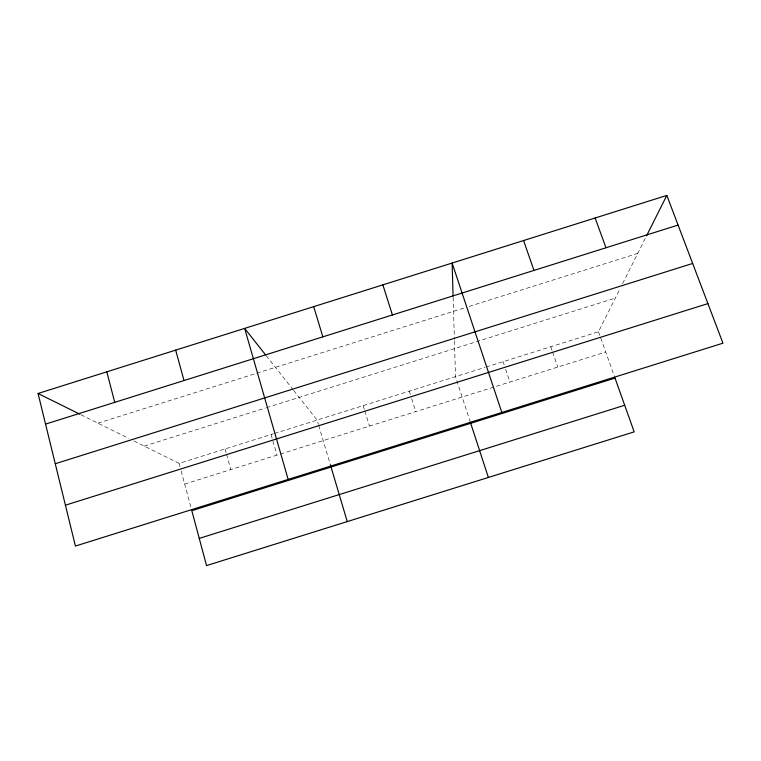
<?xml version="1.0" encoding="UTF-8"?>
<svg xmlns="http://www.w3.org/2000/svg" width="761" height="761" viewBox="0 0 761 761"><rect width="100%" height="100%" fill="white"/><g stroke="black" fill="none" stroke-linecap="round" stroke-linejoin="round"><path stroke-width="0.57" stroke-dasharray="3.81 2.85" d="M486.108 367.03L598.488 331.767L620.063 288.714M622.669 283.511L646.022 236.909M97.95 423.164L464.705 307.815M469.166 306.407L637.766 253.384M144.209 446.079L265.465 408.001M266.588 407.639L615.364 298.084M133.946 441L179.111 463.373L273.313 433.818M274.436 433.466L484.976 367.392M184.666 484.053L279.23 454.393M280.362 454.041L605.708 352.02M80.913 414.726L128.809 438.45M266.179 355.653L292.956 389.527M293.651 390.403L317.109 420.072L318.393 424.391M598.488 331.767L615.012 378.093M550.774 346.74L552.258 351.011M552.629 352.077L557.803 367.04M503.116 361.694L504.191 364.909M505.627 369.19L509.956 382.041M470.355 422.212L455.497 376.638L454.422 340.471M409.323 391.135L410.341 394.36M411.701 398.659L415.782 411.577M363.187 405.603L364.509 409.922M364.842 410.997L369.475 426.093M318.707 425.475L330.407 464.857M271.068 434.521L276.975 455.107M225.066 448.952L226.274 453.299M226.578 454.384L230.802 469.585M179.111 463.373L179.986 466.636M181.156 470.992L191.81 510.679M453.137 297.237L454.384 339.311"/><path stroke-width="1.14" d="M646.536 235.881L666.817 195.415L722.95 343.182L75.425 546.056L38.05 393.485L666.817 195.415M45.555 424.115L678.08 225.075M55.258 463.734L692.662 263.449M65.417 505.19L707.911 303.601M199.249 538.398L624.686 405.242M38.05 393.485L79.848 414.193M265.475 354.75L244.642 328.41L288.153 479.411M595.15 217.998L605.984 247.763M523.578 240.543L533.984 270.421M501.822 412.462L452.12 263.049L453.099 296.067M470.707 423.306L488.362 477.461M382.859 284.861L392.429 314.968M313.703 306.654L322.854 336.857M330.407 464.857L347.244 521.58M175.677 350.127L184 380.548M106.816 371.825L114.73 402.35M615.012 378.093L191.81 510.679L206.545 565.585L634.179 431.868L615.012 378.093"/></g></svg>
